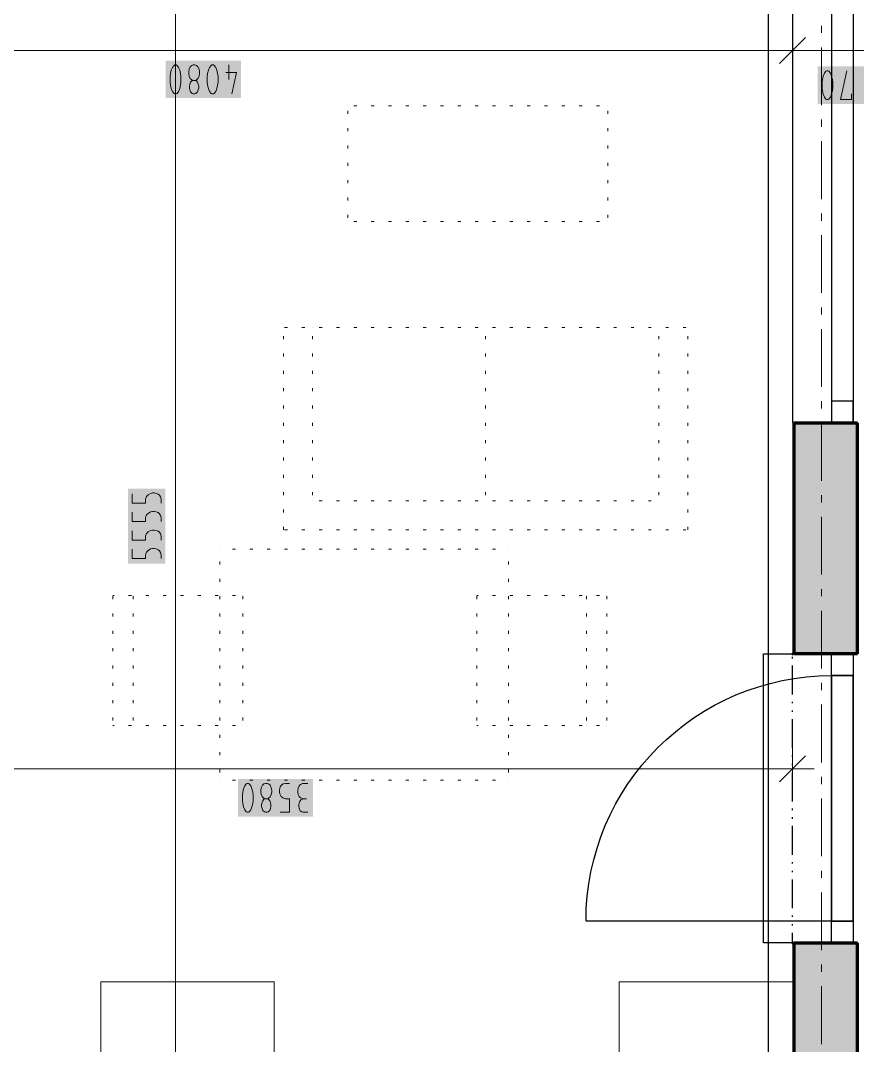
# Model space of a CAD drawing. Header units: millimetres. Extents: x 0 to 594, y 0 to 420.
# Drawn here: x 514.03 to 543.73, y 293.3 to 329.67 of the extents above; entities that cross this region are included whole.
import ezdxf

# ---------------------------------------------------------------- set-up
doc = ezdxf.new("R2010")
doc.units = ezdxf.units.MM
doc.header["$LTSCALE"] = 8
for name, color, linetype in [('PDF_Dvere', 7, 'Continuous'), ('PDF_Koty delkove', 7, 'Continuous'), ('PDF_Kuchyne', 7, 'Continuous'), ('PDF_Nabytek', 7, 'Continuous'), ('PDF_Obecne 0.25', 7, 'Continuous'), ('PDF_Okna', 7, 'Continuous'), ('PDF_Osy hlavni', 7, 'Continuous'), ('PDF_Steny obvodove nosne', 7, 'Continuous'), ('PDF_Steny sendvic', 7, 'Continuous'), ('PDF_Zatepleni', 7, 'Continuous'), ('RED_2.5mm^2', 1, 'Continuous')]:
    doc.layers.add(name, color=color, linetype=linetype)

msp = doc.modelspace()

# ---------------------------------------------------------------- linework, layer by layer
at = {"layer": 'PDF_Dvere', "lineweight": 25}
for points in [[(543.58, 307.19), (543.58, 306.421), (542.811, 306.421), (542.811, 307.19)], [(543.58, 306.421), (542.811, 306.421)], [(543.58, 297.709), (543.58, 296.94), (542.811, 296.94), (542.811, 297.709)], [(543.58, 297.709), (542.811, 297.709)]]:
    msp.add_lwpolyline(points, close=True, dxfattribs=at)
msp.add_lwpolyline([(542.811, 297.709), (534.098, 297.709, -0.414213), (542.811, 306.421)], format="xyb", dxfattribs=at)
for points in [[(542.811, 306.421), (542.811, 297.709), (542.811, 306.421)], [(543.58, 306.421), (543.58, 297.709), (543.58, 306.421)]]:
    msp.add_lwpolyline(points, dxfattribs=at)
at = {"layer": 'PDF_Koty delkove', "lineweight": 18}
for points in [[(519.529, 258.451), (519.529, 260.553), (519.529, 261.764), (519.529, 262.244), (519.529, 281.77), (519.529, 283.256), (519.529, 340.194)], [(541.427, 329.372), (541.427, 328.604), (541.427, 327.835)], [(541.888, 329.065), (540.966, 328.142)], [(545.22, 328.604), (541.427, 328.604), (538.053, 328.604), (499.608, 328.604), (496.84, 328.604), (455.328, 328.604), (452.56, 328.604), (412.176, 328.604), (410.023, 328.604)], [(519.709, 327.374), (519.723, 327.475), (519.723, 327.68), (519.709, 327.782), (519.682, 327.902), (519.64, 328.005), (519.586, 328.074), (519.558, 328.091), (519.504, 328.091), (519.476, 328.074), (519.422, 328.005), (519.381, 327.902), (519.354, 327.782), (519.34, 327.68)], [(521.42, 328.091), (521.42, 327.579)], [(521.311, 327.817), (521.695, 327.817), (521.529, 327.066)], [(542.474, 327.475), (542.474, 327.27), (542.488, 327.169), (542.516, 327.049), (542.557, 326.946), (542.611, 326.877), (542.639, 326.861), (542.693, 326.861), (542.721, 326.877), (542.775, 326.946), (542.816, 327.049), (542.844, 327.169), (542.858, 327.27), (542.858, 327.475), (542.844, 327.578), (542.816, 327.697), (542.775, 327.8), (542.721, 327.869), (542.693, 327.886), (542.639, 327.886), (542.611, 327.869), (542.557, 327.8), (542.516, 327.697), (542.488, 327.578), (542.474, 327.475)], [(543.515, 327.065), (543.515, 326.861), (543.131, 326.861), (543.35, 327.886)], [(519.34, 327.68), (519.34, 327.475), (519.354, 327.374), (519.381, 327.254), (519.422, 327.151), (519.476, 327.082), (519.504, 327.066), (519.558, 327.066), (519.586, 327.082), (519.64, 327.151), (519.682, 327.254), (519.709, 327.374)], [(520.243, 327.544), (520.27, 327.526), (520.311, 327.475), (520.339, 327.407), (520.353, 327.339), (520.353, 327.27), (520.339, 327.202), (520.311, 327.134), (520.256, 327.082), (520.215, 327.066), (520.161, 327.066), (520.12, 327.082), (520.065, 327.134), (520.038, 327.202), (520.024, 327.27), (520.024, 327.339), (520.038, 327.407), (520.065, 327.475), (520.106, 327.526), (520.133, 327.544)], [(517.991, 312.876), (517.991, 312.547), (518.469, 312.547), (518.469, 312.684), (518.504, 312.78), (518.555, 312.835), (518.64, 312.889), (518.708, 312.903), (518.776, 312.903), (518.845, 312.889), (518.913, 312.862), (518.964, 312.821), (518.999, 312.766), (519.016, 312.684), (519.016, 312.547)], [(517.991, 312.219), (517.991, 311.89), (518.469, 311.89), (518.469, 312.027), (518.504, 312.123), (518.555, 312.178), (518.64, 312.232), (518.708, 312.246), (518.776, 312.246), (518.845, 312.232), (518.913, 312.205), (518.964, 312.164), (518.999, 312.109), (519.016, 312.027), (519.016, 311.89)], [(517.991, 311.562), (517.991, 311.233), (518.469, 311.233), (518.469, 311.37), (518.504, 311.466), (518.555, 311.521), (518.64, 311.575), (518.708, 311.589), (518.776, 311.589), (518.845, 311.575), (518.913, 311.548), (518.964, 311.507), (518.999, 311.452), (519.016, 311.37), (519.016, 311.233)], [(517.991, 310.905), (517.991, 310.576), (518.469, 310.576), (518.469, 310.713), (518.504, 310.808), (518.555, 310.864), (518.64, 310.918), (518.708, 310.932), (518.776, 310.932), (518.845, 310.918), (518.913, 310.891), (518.964, 310.85)], [(518.964, 310.85), (518.999, 310.795), (519.016, 310.713), (519.016, 310.576)], [(541.427, 303.88), (541.427, 303.111), (541.427, 302.342)], [(541.888, 303.572), (540.966, 302.65)], [(541.427, 303.111), (521.756, 303.111), (504.733, 303.111), (499.608, 303.111), (496.84, 303.111), (481.874, 303.111), (476.75, 303.111)], [(541.427, 303.111), (542.196, 303.111)], [(521.902, 302.188), (521.902, 301.983), (521.916, 301.881), (521.943, 301.761), (521.984, 301.659), (522.039, 301.59), (522.067, 301.574), (522.121, 301.574), (522.149, 301.59), (522.203, 301.659), (522.244, 301.761), (522.272, 301.881), (522.286, 301.983), (522.286, 302.188), (522.272, 302.29), (522.244, 302.41), (522.203, 302.513), (522.149, 302.581), (522.121, 302.599), (522.067, 302.599), (522.039, 302.581), (521.984, 302.513), (521.943, 302.41), (521.916, 302.29), (521.902, 302.188)], [(523.258, 302.495), (523.299, 302.546), (523.353, 302.581), (523.435, 302.599), (523.572, 302.599)], [(524.229, 302.599), (524.038, 302.599), (523.97, 302.564), (523.915, 302.513), (523.887, 302.428), (523.873, 302.359), (523.873, 302.29), (523.887, 302.205), (523.915, 302.137), (523.97, 302.086), (524.065, 302.051)], [(523.244, 301.574), (523.572, 301.574), (523.572, 302.051), (523.435, 302.051), (523.34, 302.086), (523.285, 302.137), (523.23, 302.223), (523.216, 302.29), (523.216, 302.359), (523.23, 302.428), (523.258, 302.495)], [(522.806, 302.051), (522.833, 302.034), (522.874, 301.983), (522.901, 301.915), (522.915, 301.846), (522.915, 301.778), (522.901, 301.71), (522.874, 301.641), (522.819, 301.59), (522.778, 301.574), (522.724, 301.574), (522.683, 301.59), (522.628, 301.641), (522.6, 301.71), (522.587, 301.778), (522.587, 301.846), (522.6, 301.915), (522.628, 301.983), (522.669, 302.034), (522.696, 302.051)], [(524.229, 301.574), (524.065, 301.574), (524.01, 301.59), (523.956, 301.625), (523.928, 301.676), (523.901, 301.778), (523.901, 301.846), (523.928, 301.949), (523.983, 302.018), (524.065, 302.051), (524.174, 302.051)]]:
    msp.add_lwpolyline(points, dxfattribs=at)
for points in [[(519.997, 327.851), (519.997, 327.782), (520.011, 327.697), (520.051, 327.612), (520.106, 327.561), (520.133, 327.544), (520.243, 327.544), (520.27, 327.561), (520.325, 327.612), (520.367, 327.697), (520.38, 327.782), (520.38, 327.851), (520.367, 327.936), (520.325, 328.022), (520.27, 328.074), (520.215, 328.091), (520.161, 328.091), (520.106, 328.074), (520.051, 328.022), (520.011, 327.936)], [(520.654, 327.68), (520.654, 327.475), (520.668, 327.374), (520.695, 327.254), (520.736, 327.151), (520.79, 327.082), (520.818, 327.066), (520.872, 327.066), (520.9, 327.082), (520.955, 327.151), (520.996, 327.254), (521.024, 327.374), (521.038, 327.475), (521.038, 327.68), (521.024, 327.782), (520.996, 327.902), (520.955, 328.005), (520.9, 328.074), (520.872, 328.091), (520.818, 328.091), (520.79, 328.074), (520.736, 328.005), (520.695, 327.902), (520.668, 327.782)], [(522.559, 302.359), (522.559, 302.29), (522.573, 302.205), (522.614, 302.12), (522.669, 302.069), (522.696, 302.051), (522.806, 302.051), (522.833, 302.069), (522.888, 302.12), (522.929, 302.205), (522.943, 302.29), (522.943, 302.359), (522.929, 302.444), (522.888, 302.53), (522.833, 302.581), (522.778, 302.599), (522.724, 302.599), (522.669, 302.581), (522.614, 302.53), (522.573, 302.444)]]:
    msp.add_lwpolyline(points, close=True, dxfattribs=at)
at = {"layer": 'PDF_Koty delkove', "color": 7, "lineweight": 18, "true_color": 0xffffff, "transparency": 33554559}
for points in [[(521.848, 328.245), (519.186, 328.245), (521.848, 326.912), (519.186, 326.912)], [(544.326, 328.04), (542.321, 328.04), (544.326, 326.707), (542.321, 326.707)], [(519.17, 310.394), (519.17, 313.056), (517.838, 310.394), (517.838, 313.056)], [(524.411, 302.752), (521.749, 302.752), (524.411, 301.42), (521.749, 301.42)]]:
    msp.add_solid(points, dxfattribs=at)
at = {"layer": 'PDF_Kuchyne', "lineweight": 13}
msp.add_lwpolyline([(523.029, 283.256), (516.879, 283.256), (516.879, 295.556), (523.029, 295.556), (523.029, 289.406), (535.277, 289.406), (535.277, 295.556), (541.427, 295.556)], dxfattribs=at)
at = {"layer": 'PDF_Nabytek', "lineweight": 13}
for points in [[(525.647, 326.636), (525.647, 326.636)], [(525.647, 326.636), (525.647, 326.636)], [(525.961, 326.636), (525.858, 326.636)], [(526.576, 326.636), (526.473, 326.636)], [(527.191, 326.636), (527.088, 326.636)], [(527.806, 326.636), (527.703, 326.636)], [(528.421, 326.636), (528.318, 326.636)], [(529.036, 326.636), (528.933, 326.636)], [(529.651, 326.636), (529.548, 326.636)], [(530.266, 326.636), (530.163, 326.636)], [(530.881, 326.636), (530.778, 326.636)], [(531.496, 326.636), (531.393, 326.636)], [(532.111, 326.636), (532.008, 326.636)], [(532.726, 326.636), (532.623, 326.636)], [(533.341, 326.636), (533.238, 326.636)], [(533.956, 326.636), (533.853, 326.636)], [(534.571, 326.636), (534.468, 326.636)], [(534.872, 326.636), (534.872, 326.636)], [(534.872, 326.636), (534.872, 326.636)], [(525.647, 326.355), (525.647, 326.457)], [(534.872, 326.355), (534.872, 326.457)], [(525.647, 325.74), (525.647, 325.842)], [(534.872, 325.74), (534.872, 325.842)], [(525.647, 325.125), (525.647, 325.227)], [(534.872, 325.125), (534.872, 325.227)], [(525.647, 324.51), (525.647, 324.612)], [(534.872, 324.51), (534.872, 324.612)], [(525.647, 323.895), (525.647, 323.997)], [(534.872, 323.895), (534.872, 323.997)], [(525.647, 323.28), (525.647, 323.382)], [(534.872, 323.28), (534.872, 323.382)], [(525.647, 322.665), (525.647, 322.767)], [(534.872, 322.665), (534.872, 322.767)], [(525.647, 322.536), (525.647, 322.536)], [(525.647, 322.536), (525.647, 322.536)], [(525.961, 322.536), (525.858, 322.536)], [(526.576, 322.536), (526.473, 322.536)], [(527.191, 322.536), (527.088, 322.536)], [(527.806, 322.536), (527.703, 322.536)], [(528.421, 322.536), (528.318, 322.536)], [(529.036, 322.536), (528.933, 322.536)], [(529.651, 322.536), (529.548, 322.536)], [(530.266, 322.536), (530.163, 322.536)], [(530.881, 322.536), (530.778, 322.536)], [(531.496, 322.536), (531.393, 322.536)], [(532.111, 322.536), (532.008, 322.536)], [(532.726, 322.536), (532.623, 322.536)], [(533.341, 322.536), (533.238, 322.536)], [(533.956, 322.536), (533.853, 322.536)], [(534.571, 322.536), (534.468, 322.536)], [(534.872, 322.536), (534.872, 322.536)], [(534.872, 322.536), (534.872, 322.536)], [(523.361, 318.773), (523.361, 318.773)], [(523.361, 318.773), (523.361, 318.773)], [(523.501, 318.773), (523.398, 318.773)], [(524.116, 318.773), (524.013, 318.773)], [(524.386, 318.773), (524.386, 318.773)], [(524.731, 318.773), (524.628, 318.773)], [(525.346, 318.773), (525.243, 318.773)], [(525.961, 318.773), (525.858, 318.773)], [(526.576, 318.773), (526.473, 318.773)], [(527.191, 318.773), (527.088, 318.773)], [(527.806, 318.773), (527.703, 318.773)], [(528.421, 318.773), (528.318, 318.773)], [(529.036, 318.773), (528.933, 318.773)], [(529.651, 318.773), (529.548, 318.773)], [(530.266, 318.773), (530.163, 318.773)], [(530.536, 318.773), (530.536, 318.773)], [(530.881, 318.773), (530.778, 318.773)], [(531.496, 318.773), (531.393, 318.773)], [(532.111, 318.773), (532.008, 318.773)], [(532.726, 318.773), (532.623, 318.773)], [(533.341, 318.773), (533.238, 318.773)], [(533.956, 318.773), (533.853, 318.773)], [(534.571, 318.773), (534.468, 318.773)], [(535.186, 318.773), (535.083, 318.773)], [(535.801, 318.773), (535.698, 318.773)], [(536.416, 318.773), (536.313, 318.773)], [(536.686, 318.773), (536.686, 318.773)], [(537.031, 318.773), (536.928, 318.773)], [(537.646, 318.773), (537.543, 318.773)], [(537.711, 318.773), (537.711, 318.773)], [(537.711, 318.773), (537.711, 318.773)], [(523.361, 318.36), (523.361, 318.462)], [(524.386, 318.36), (524.386, 318.462)], [(530.536, 318.36), (530.536, 318.462)], [(536.686, 318.36), (536.686, 318.462)], [(537.711, 318.36), (537.711, 318.462)], [(523.361, 317.745), (523.361, 317.847)], [(524.386, 317.745), (524.386, 317.847)], [(530.536, 317.745), (530.536, 317.847)], [(536.686, 317.745), (536.686, 317.847)], [(537.711, 317.745), (537.711, 317.847)], [(523.361, 317.13), (523.361, 317.232)], [(524.386, 317.13), (524.386, 317.232)], [(530.536, 317.13), (530.536, 317.232)], [(536.686, 317.13), (536.686, 317.232)], [(537.711, 317.13), (537.711, 317.232)], [(523.361, 316.515), (523.361, 316.617)], [(524.386, 316.515), (524.386, 316.617)], [(530.536, 316.515), (530.536, 316.617)], [(536.686, 316.515), (536.686, 316.617)], [(537.711, 316.515), (537.711, 316.617)], [(523.361, 315.9), (523.361, 316.002)], [(524.386, 315.9), (524.386, 316.002)], [(530.536, 315.9), (530.536, 316.002)], [(536.686, 315.9), (536.686, 316.002)], [(537.711, 315.9), (537.711, 316.002)], [(523.361, 315.285), (523.361, 315.387)], [(524.386, 315.285), (524.386, 315.387)], [(530.536, 315.285), (530.536, 315.387)], [(536.686, 315.285), (536.686, 315.387)], [(537.711, 315.285), (537.711, 315.387)], [(523.361, 314.67), (523.361, 314.772)], [(524.386, 314.67), (524.386, 314.772)], [(530.536, 314.67), (530.536, 314.772)], [(536.686, 314.67), (536.686, 314.772)], [(537.711, 314.67), (537.711, 314.772)], [(523.361, 314.055), (523.361, 314.157)], [(524.386, 314.055), (524.386, 314.157)], [(530.536, 314.055), (530.536, 314.157)], [(536.686, 314.055), (536.686, 314.157)], [(537.711, 314.055), (537.711, 314.157)], [(523.361, 313.44), (523.361, 313.542)], [(524.386, 313.44), (524.386, 313.542)], [(530.536, 313.44), (530.536, 313.542)], [(536.686, 313.44), (536.686, 313.542)], [(537.711, 313.44), (537.711, 313.542)], [(523.361, 312.825), (523.361, 312.927)], [(524.386, 312.825), (524.386, 312.927)], [(530.536, 312.825), (530.536, 312.927)], [(536.686, 312.825), (536.686, 312.927)], [(537.711, 312.825), (537.711, 312.927)], [(524.386, 312.623), (524.386, 312.623)], [(524.386, 312.623), (524.386, 312.623)], [(524.731, 312.623), (524.628, 312.623)], [(525.346, 312.623), (525.243, 312.623)], [(525.961, 312.623), (525.858, 312.623)], [(526.576, 312.623), (526.473, 312.623)], [(527.191, 312.623), (527.088, 312.623)], [(527.806, 312.623), (527.703, 312.623)], [(528.421, 312.623), (528.318, 312.623)], [(529.036, 312.623), (528.933, 312.623)], [(529.651, 312.623), (529.548, 312.623)], [(530.266, 312.623), (530.163, 312.623)], [(530.536, 312.623), (530.536, 312.623)], [(530.881, 312.623), (530.778, 312.623)], [(531.496, 312.623), (531.393, 312.623)], [(532.111, 312.623), (532.008, 312.623)], [(532.726, 312.623), (532.623, 312.623)], [(533.341, 312.623), (533.238, 312.623)], [(533.956, 312.623), (533.853, 312.623)], [(534.571, 312.623), (534.468, 312.623)], [(535.186, 312.623), (535.083, 312.623)], [(535.801, 312.623), (535.698, 312.623)], [(536.416, 312.623), (536.313, 312.623)], [(536.686, 312.623), (536.686, 312.623)], [(536.686, 312.623), (536.686, 312.623)], [(523.361, 312.21), (523.361, 312.312)], [(537.711, 312.21), (537.711, 312.312)], [(523.361, 311.598), (523.361, 311.697)], [(537.711, 311.598), (537.711, 311.697)], [(523.361, 311.598), (523.361, 311.598)], [(523.361, 311.598), (523.361, 311.598)], [(523.501, 311.598), (523.398, 311.598)], [(524.116, 311.598), (524.013, 311.598)], [(524.731, 311.598), (524.628, 311.598)], [(525.346, 311.598), (525.243, 311.598)], [(525.961, 311.598), (525.858, 311.598)], [(526.576, 311.598), (526.473, 311.598)], [(527.191, 311.598), (527.088, 311.598)], [(527.806, 311.598), (527.703, 311.598)], [(528.421, 311.598), (528.318, 311.598)], [(529.036, 311.598), (528.933, 311.598)], [(529.651, 311.598), (529.548, 311.598)], [(530.266, 311.598), (530.163, 311.598)], [(530.881, 311.598), (530.778, 311.598)], [(531.496, 311.598), (531.393, 311.598)], [(532.111, 311.598), (532.008, 311.598)], [(532.726, 311.598), (532.623, 311.598)], [(533.341, 311.598), (533.238, 311.598)], [(533.956, 311.598), (533.853, 311.598)], [(534.571, 311.598), (534.468, 311.598)], [(535.186, 311.598), (535.083, 311.598)], [(535.801, 311.598), (535.698, 311.598)], [(536.416, 311.598), (536.313, 311.598)], [(537.031, 311.598), (536.928, 311.598)], [(537.646, 311.598), (537.543, 311.598)], [(537.711, 311.598), (537.711, 311.598)], [(537.711, 311.598), (537.711, 311.598)], [(521.103, 310.908), (521.103, 310.908)], [(521.103, 310.908), (521.103, 310.908)], [(521.656, 310.908), (521.553, 310.908)], [(522.271, 310.908), (522.168, 310.908)], [(522.886, 310.908), (522.783, 310.908)], [(523.501, 310.908), (523.398, 310.908)], [(524.116, 310.908), (524.013, 310.908)], [(524.731, 310.908), (524.628, 310.908)], [(525.346, 310.908), (525.243, 310.908)], [(525.961, 310.908), (525.858, 310.908)], [(526.576, 310.908), (526.473, 310.908)], [(527.191, 310.908), (527.088, 310.908)], [(527.806, 310.908), (527.703, 310.908)], [(528.421, 310.908), (528.318, 310.908)], [(529.036, 310.908), (528.933, 310.908)], [(529.651, 310.908), (529.548, 310.908)], [(530.266, 310.908), (530.163, 310.908)], [(530.881, 310.908), (530.778, 310.908)], [(531.353, 310.908), (531.353, 310.908)], [(531.353, 310.908), (531.353, 310.908)], [(521.103, 310.365), (521.103, 310.467)], [(531.353, 310.365), (531.353, 310.467)], [(521.103, 309.75), (521.103, 309.852)], [(531.353, 309.75), (531.353, 309.852)], [(517.309, 309.261), (517.309, 309.261)], [(517.351, 309.261), (517.309, 309.261)], [(517.309, 309.261), (517.309, 309.261)], [(517.309, 309.135), (517.309, 309.237)], [(517.966, 309.261), (517.863, 309.261)], [(518.027, 309.261), (518.027, 309.261)], [(518.027, 309.135), (518.027, 309.237)], [(518.581, 309.261), (518.478, 309.261)], [(519.196, 309.261), (519.093, 309.261)], [(519.811, 309.261), (519.708, 309.261)], [(520.426, 309.261), (520.323, 309.261)], [(521.041, 309.261), (520.938, 309.261)], [(521.103, 309.135), (521.103, 309.237)], [(521.656, 309.261), (521.553, 309.261)], [(521.922, 309.261), (521.922, 309.261)], [(521.922, 309.261), (521.922, 309.261)], [(521.922, 309.135), (521.922, 309.237)], [(530.224, 309.261), (530.224, 309.261)], [(530.266, 309.261), (530.224, 309.261)], [(530.224, 309.261), (530.224, 309.261)], [(530.224, 309.135), (530.224, 309.237)], [(530.881, 309.261), (530.778, 309.261)], [(531.353, 309.135), (531.353, 309.237)], [(531.496, 309.261), (531.393, 309.261)], [(532.111, 309.261), (532.008, 309.261)], [(532.726, 309.261), (532.623, 309.261)], [(533.341, 309.261), (533.238, 309.261)], [(533.956, 309.261), (533.853, 309.261)], [(534.119, 309.261), (534.119, 309.261)], [(534.119, 309.135), (534.119, 309.237)], [(534.571, 309.261), (534.468, 309.261)], [(534.836, 309.261), (534.836, 309.261)], [(534.836, 309.261), (534.836, 309.261)], [(534.836, 309.135), (534.836, 309.237)], [(517.309, 308.52), (517.309, 308.622)], [(518.027, 308.52), (518.027, 308.622)], [(521.103, 308.52), (521.103, 308.622)], [(521.922, 308.52), (521.922, 308.622)], [(530.224, 308.52), (530.224, 308.622)], [(531.353, 308.52), (531.353, 308.622)], [(534.119, 308.52), (534.119, 308.622)], [(534.836, 308.52), (534.836, 308.622)], [(517.309, 307.905), (517.309, 308.007)], [(518.027, 307.905), (518.027, 308.007)], [(521.103, 307.905), (521.103, 308.007)], [(521.922, 307.905), (521.922, 308.007)], [(530.224, 307.905), (530.224, 308.007)], [(531.353, 307.905), (531.353, 308.007)], [(534.119, 307.905), (534.119, 308.007)], [(534.836, 307.905), (534.836, 308.007)], [(517.309, 307.29), (517.309, 307.392)], [(518.027, 307.29), (518.027, 307.392)], [(521.103, 307.29), (521.103, 307.392)], [(521.922, 307.29), (521.922, 307.392)], [(530.224, 307.29), (530.224, 307.392)], [(531.353, 307.29), (531.353, 307.392)], [(534.119, 307.29), (534.119, 307.392)], [(534.836, 307.29), (534.836, 307.392)], [(517.309, 306.675), (517.309, 306.777)], [(518.027, 306.675), (518.027, 306.777)], [(521.103, 306.675), (521.103, 306.777)], [(521.922, 306.675), (521.922, 306.777)], [(530.224, 306.675), (530.224, 306.777)], [(531.353, 306.675), (531.353, 306.777)], [(534.119, 306.675), (534.119, 306.777)], [(534.836, 306.675), (534.836, 306.777)], [(517.309, 306.06), (517.309, 306.162)], [(518.027, 306.06), (518.027, 306.162)], [(521.103, 306.06), (521.103, 306.162)], [(521.922, 306.06), (521.922, 306.162)], [(530.224, 306.06), (530.224, 306.162)], [(531.353, 306.06), (531.353, 306.162)], [(534.119, 306.06), (534.119, 306.162)], [(534.836, 306.06), (534.836, 306.162)], [(517.309, 305.445), (517.309, 305.547)], [(518.027, 305.445), (518.027, 305.547)], [(521.103, 305.445), (521.103, 305.547)], [(521.922, 305.445), (521.922, 305.547)], [(530.224, 305.445), (530.224, 305.547)], [(531.353, 305.445), (531.353, 305.547)], [(534.119, 305.445), (534.119, 305.547)], [(534.836, 305.445), (534.836, 305.547)], [(517.309, 304.83), (517.309, 304.932)], [(518.027, 304.83), (518.027, 304.932)], [(521.103, 304.83), (521.103, 304.932)], [(521.922, 304.83), (521.922, 304.932)], [(530.224, 304.83), (530.224, 304.932)], [(531.353, 304.83), (531.353, 304.932)], [(534.119, 304.83), (534.119, 304.932)], [(534.836, 304.83), (534.836, 304.932)], [(517.309, 304.648), (517.309, 304.648)], [(517.351, 304.648), (517.309, 304.648)], [(517.309, 304.648), (517.309, 304.648)], [(517.966, 304.648), (517.863, 304.648)], [(518.027, 304.648), (518.027, 304.648)], [(518.581, 304.648), (518.478, 304.648)], [(519.196, 304.648), (519.093, 304.648)], [(519.811, 304.648), (519.708, 304.648)], [(520.426, 304.648), (520.323, 304.648)], [(521.041, 304.648), (520.938, 304.648)], [(521.656, 304.648), (521.553, 304.648)], [(521.922, 304.648), (521.922, 304.648)], [(521.922, 304.648), (521.922, 304.648)], [(530.266, 304.648), (530.224, 304.648)], [(530.224, 304.648), (530.224, 304.648)], [(530.224, 304.648), (530.224, 304.648)], [(530.881, 304.648), (530.778, 304.648)], [(531.496, 304.648), (531.393, 304.648)], [(532.111, 304.648), (532.008, 304.648)], [(532.726, 304.648), (532.623, 304.648)], [(533.341, 304.648), (533.238, 304.648)], [(533.956, 304.648), (533.853, 304.648)], [(534.119, 304.648), (534.119, 304.648)], [(534.571, 304.648), (534.468, 304.648)], [(534.836, 304.648), (534.836, 304.648)], [(534.836, 304.648), (534.836, 304.648)], [(521.103, 304.215), (521.103, 304.317)], [(531.353, 304.215), (531.353, 304.317)], [(521.103, 303.6), (521.103, 303.702)], [(531.353, 303.6), (531.353, 303.702)], [(521.103, 302.985), (521.103, 303.087)], [(531.353, 302.985), (531.353, 303.087)], [(521.103, 302.708), (521.103, 302.708)], [(521.103, 302.708), (521.103, 302.708)], [(521.656, 302.708), (521.553, 302.708)], [(522.271, 302.708), (522.168, 302.708)], [(522.886, 302.708), (522.783, 302.708)], [(523.501, 302.708), (523.398, 302.708)], [(524.116, 302.708), (524.013, 302.708)], [(524.731, 302.708), (524.628, 302.708)], [(525.346, 302.708), (525.243, 302.708)], [(525.961, 302.708), (525.858, 302.708)], [(526.576, 302.708), (526.473, 302.708)], [(527.191, 302.708), (527.088, 302.708)], [(527.806, 302.708), (527.703, 302.708)], [(528.421, 302.708), (528.318, 302.708)], [(529.036, 302.708), (528.933, 302.708)], [(529.651, 302.708), (529.548, 302.708)], [(530.266, 302.708), (530.163, 302.708)], [(530.881, 302.708), (530.778, 302.708)], [(531.353, 302.708), (531.353, 302.708)], [(531.353, 302.708), (531.353, 302.708)]]:
    msp.add_lwpolyline(points, dxfattribs=at)
at = {"layer": 'PDF_Obecne 0.25', "lineweight": 25}
msp.add_lwpolyline([(541.427, 296.94), (540.402, 296.94), (540.402, 307.19), (541.427, 307.19)], dxfattribs=at)
at = {"layer": 'PDF_Okna', "lineweight": 25}
for points in [[(542.811, 333.84), (542.811, 315.39)], [(543.58, 333.84), (543.58, 315.39)]]:
    msp.add_lwpolyline(points, dxfattribs=at)
msp.add_lwpolyline([(543.58, 315.39), (543.58, 316.158), (542.811, 316.158), (542.811, 315.39)], close=True, dxfattribs=at)
at = {"layer": 'PDF_Osy hlavni', "lineweight": 18}
for points in [[(542.452, 329.225), (542.452, 329.481)], [(542.452, 326.662), (542.452, 328.712)], [(542.452, 325.893), (542.452, 326.15)], [(542.452, 323.331), (542.452, 325.381)], [(542.452, 322.562), (542.452, 322.818)], [(542.452, 320), (542.452, 322.05)], [(542.452, 319.231), (542.452, 319.487)], [(542.452, 316.669), (542.452, 318.719)], [(542.452, 315.9), (542.452, 316.156)], [(542.452, 313.337), (542.452, 315.387)], [(542.452, 312.569), (542.452, 312.825)], [(542.452, 310.006), (542.452, 312.056)], [(542.452, 309.237), (542.452, 309.494)], [(542.452, 306.675), (542.452, 308.725)], [(542.452, 305.906), (542.452, 306.162)], [(542.452, 303.344), (542.452, 305.394)], [(542.452, 302.575), (542.452, 302.831)], [(542.452, 300.012), (542.452, 302.062)], [(542.452, 299.244), (542.452, 299.5)], [(542.452, 296.681), (542.452, 298.731)], [(542.452, 295.912), (542.452, 296.169)], [(542.452, 293.35), (542.452, 295.4)]]:
    msp.add_lwpolyline(points, dxfattribs=at)
at = {"layer": 'PDF_Steny obvodove nosne', "lineweight": 25}
msp.add_lwpolyline([(541.427, 333.84), (541.427, 315.39)], dxfattribs=at)
at = {"layer": 'PDF_Steny obvodove nosne', "lineweight": 70}
for points in [[(541.478, 315.39), (541.478, 307.19)], [(541.478, 315.39), (542.811, 315.39), (543.58, 315.39), (543.733, 315.39)], [(543.733, 307.19), (543.733, 315.39)], [(543.733, 307.19), (543.58, 307.19), (542.811, 307.19), (541.478, 307.19)], [(541.478, 296.94), (541.478, 283.256), (541.478, 281.77), (541.478, 262.244), (541.478, 260.553), (540.658, 260.553)], [(541.478, 296.94), (542.811, 296.94), (543.58, 296.94), (543.733, 296.94)], [(542.913, 258.298), (543.733, 258.298), (543.733, 260.553), (543.733, 296.94)]]:
    msp.add_lwpolyline(points, dxfattribs=at)
at = {"layer": 'PDF_Steny obvodove nosne', "color": 9, "lineweight": 9, "true_color": 0xc0c0c0, "transparency": 33554559}
for points in [[(543.733, 307.19), (543.733, 315.39), (541.478, 307.19), (541.478, 315.39)], [(541.478, 296.94), (541.478, 260.553), (543.733, 296.94), (543.733, 260.553)]]:
    msp.add_solid(points, dxfattribs=at)
at = {"layer": 'PDF_Steny sendvic', "lineweight": 25}
for points in [[(541.427, 307.034), (541.427, 307.085)], [(541.427, 305.752), (541.427, 306.777)], [(541.427, 305.445), (541.427, 305.496)], [(541.427, 305.137), (541.427, 305.189)], [(541.427, 303.856), (541.427, 304.881)], [(541.427, 303.549), (541.427, 303.6)], [(541.427, 303.241), (541.427, 303.292)], [(541.427, 301.96), (541.427, 302.985)], [(541.427, 301.652), (541.427, 301.704)], [(541.427, 301.345), (541.427, 301.396)], [(541.427, 300.064), (541.427, 301.089)], [(541.427, 299.756), (541.427, 299.807)], [(541.427, 299.449), (541.427, 299.5)], [(541.427, 298.167), (541.427, 299.192)], [(541.427, 297.86), (541.427, 297.911)], [(541.427, 297.552), (541.427, 297.604)], [(541.427, 296.94), (541.427, 297.296)]]:
    msp.add_lwpolyline(points, dxfattribs=at)
at = {"layer": 'PDF_Steny sendvic', "lineweight": 25, "transparency": 33554559}
for points in [[(541.427, 307.126), (541.363, 307.19), (541.491, 307.19), (541.427, 307.254)], [(541.427, 296.876), (541.363, 296.94), (541.491, 296.94), (541.427, 297.004)]]:
    msp.add_solid(points, dxfattribs=at)
at = {"layer": 'PDF_Zatepleni', "lineweight": 35}
for points in [[(543.733, 315.39), (543.733, 307.19)], [(543.733, 296.94), (543.733, 260.553), (543.733, 258.298), (542.913, 258.298), (542.913, 256.811), (544.4, 256.811), (545.22, 256.811), (545.22, 258.298), (545.22, 296.94)]]:
    msp.add_lwpolyline(points, dxfattribs=at)
at = {"layer": 'RED_2.5mm^2'}
msp.add_line((540.574, 283.702), (540.574, 330.502), dxfattribs=at)

doc.saveas('drawing.dxf')
